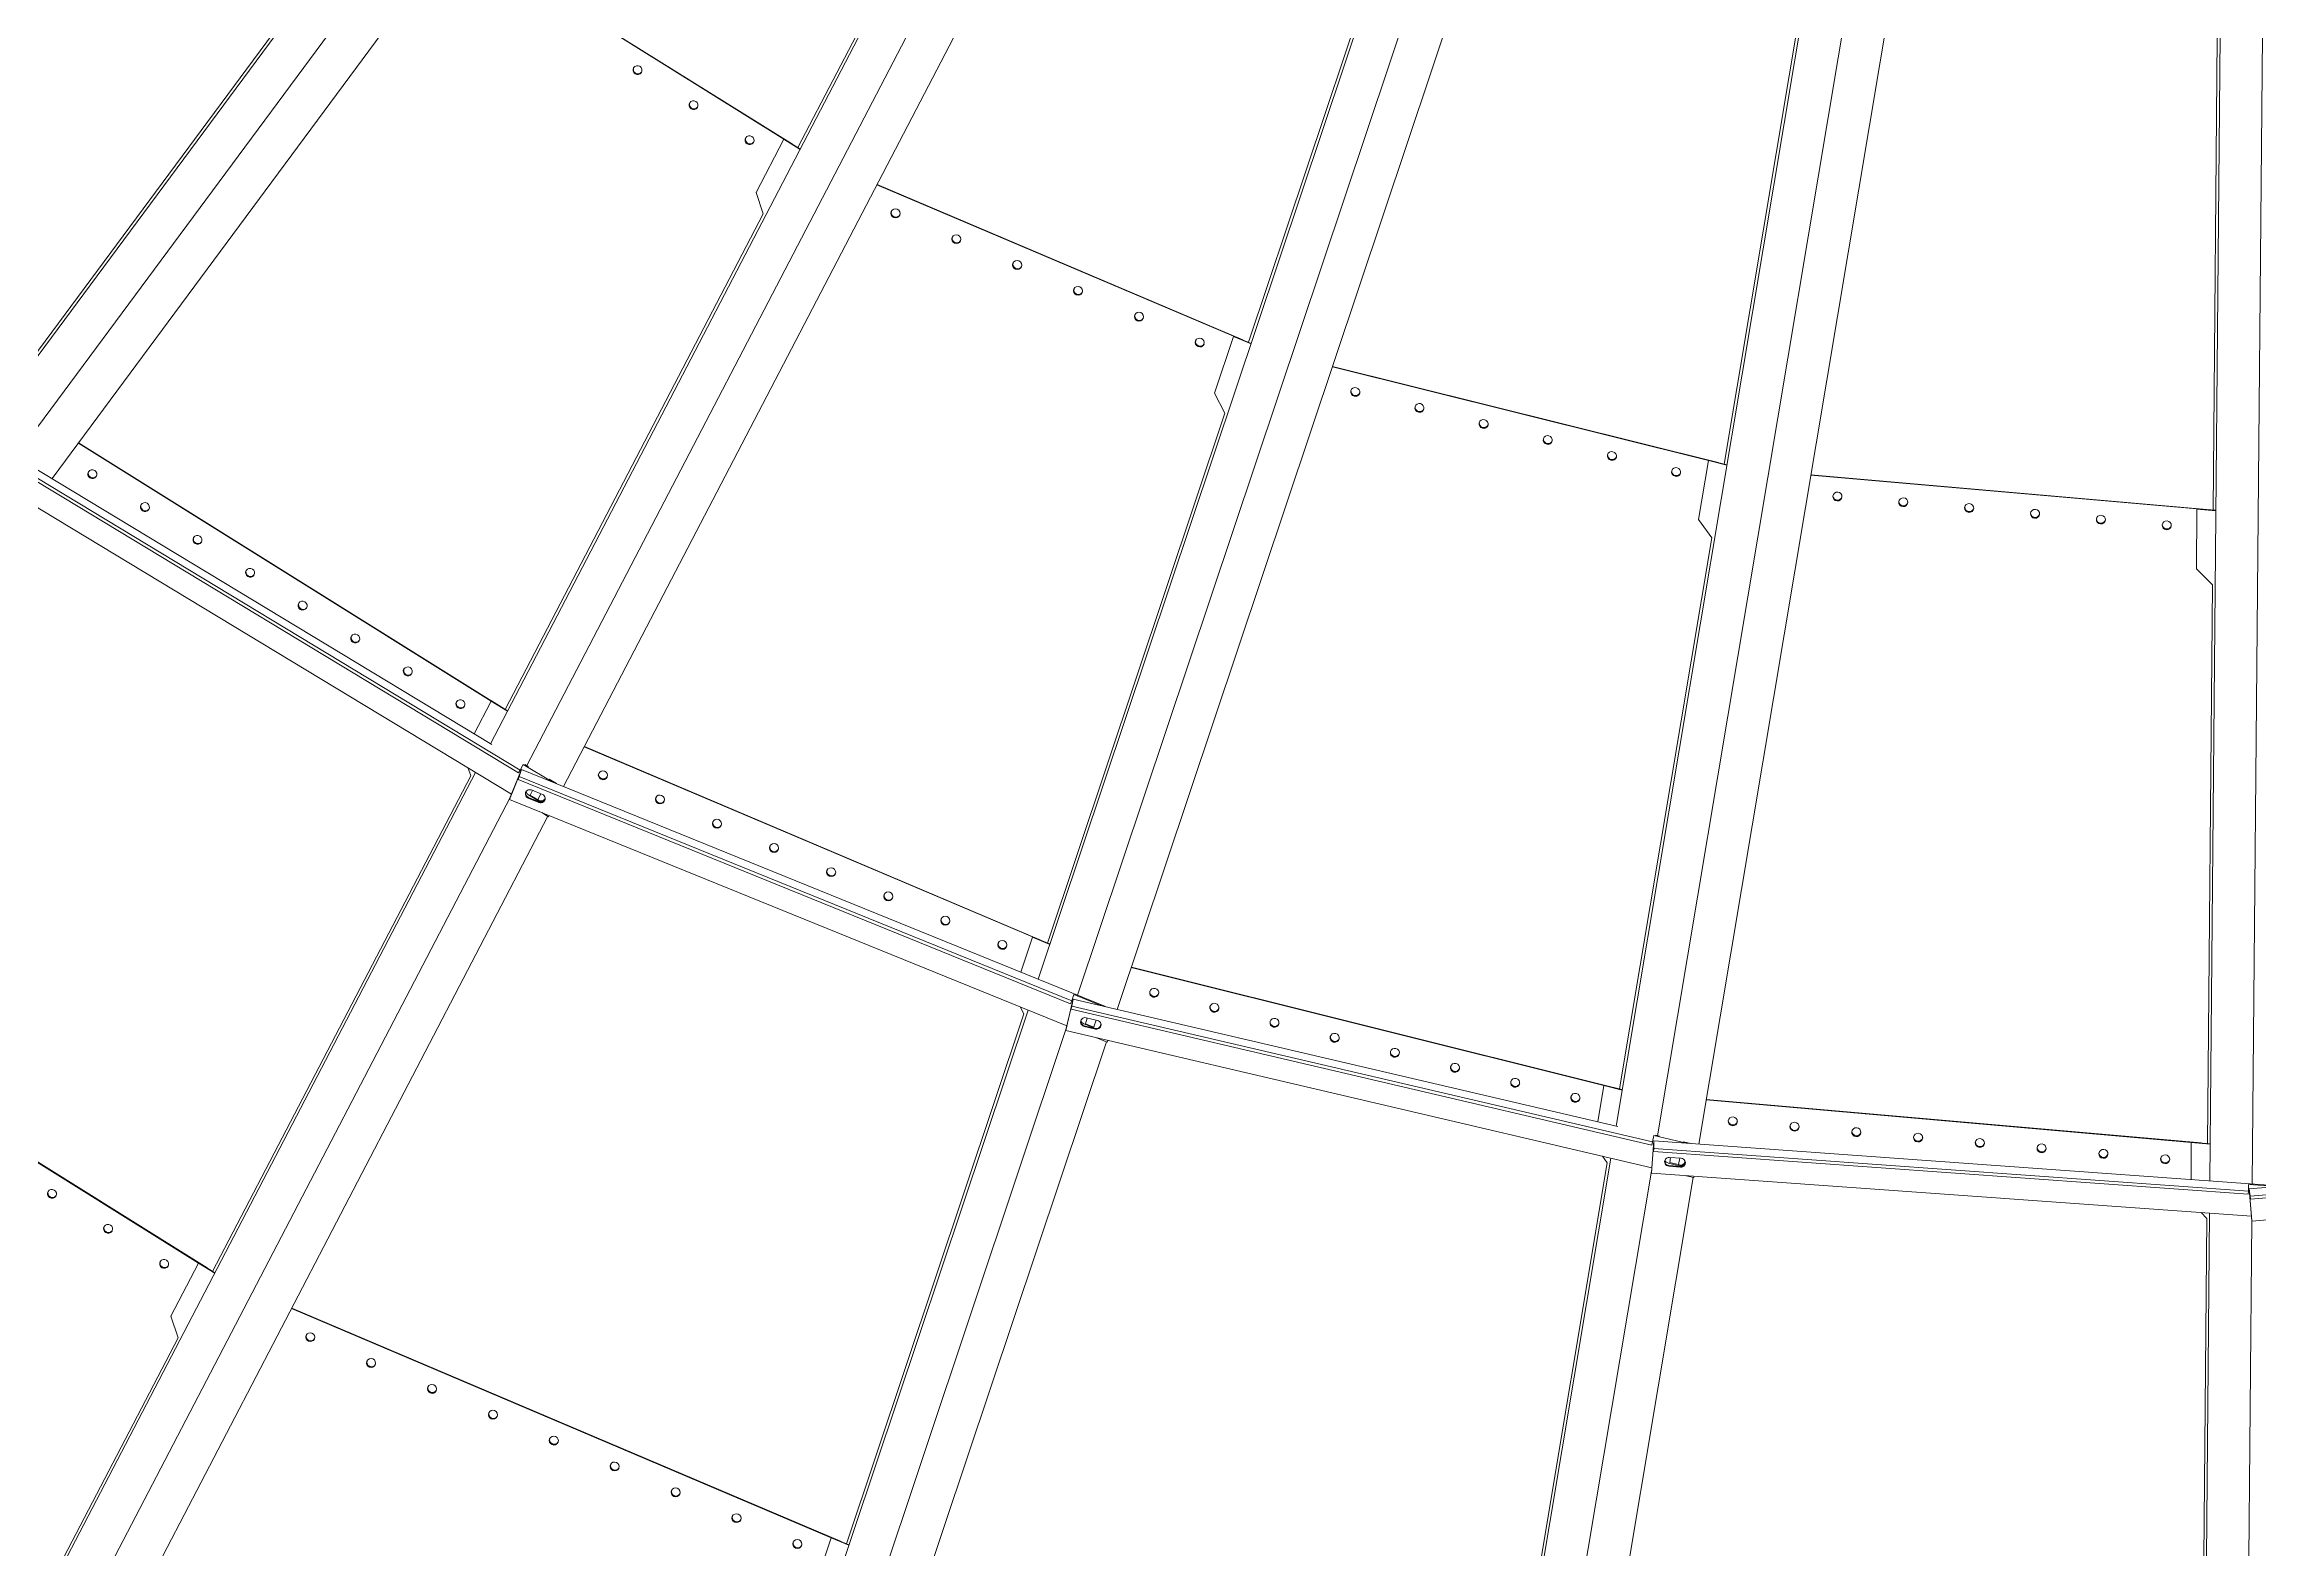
# Model space of a CAD drawing. Header units: millimetres. Extents: x -272986 to 200319, y -34579 to 49604.
# Drawn here: x 4388 to 7797, y 32032 to 34350 of the extents above; entities that cross this region are included whole.
import ezdxf

# ---------------------------------------------------------------- set-up
doc = ezdxf.new("R2010")
doc.units = ezdxf.units.MM
doc.linetypes.add('HIDDEN2', pattern=[4.7625, 3.175, -1.5875])
doc.layers.get('Defpoints').update_dxf_attribs({"color": 9})
for name, color, linetype in [('X 0001 M', 7, 'Continuous'), ('X 1001 M', 8, 'HIDDEN2'), ('X 3001 D', 5, 'Continuous')]:
    doc.layers.add(name, color=color, linetype=linetype)
doc.layers.add('X 5999 H', color=7, linetype='Continuous', true_color=0xffffff)
doc.styles.add('BIT STD. 2.5', font='isocpeur.ttf', dxfattribs={"height": 2.5})
doc.dimstyles.new('BIT STD. 2.5', dxfattribs={"dimtxt": 2.5, "dimasz": 2.5, "dimexe": 1, "dimexo": 0.75, "dimgap": 1, "dimtad": 1, "dimdec": 0, "dimdsep": 46, "dimtxsty": 'BIT STD. 2.5', "dimcen": 0, "dimadec": 0, "dimazin": 0, "dimtfac": 1, "dimtdec": 0, "dimtmove": 0, "dimatfit": 3, "dimfxl": 1, "dimtfill": 1, "dimlwd": -1, "dimlwe": -1, "dimarcsym": 0})

# ---------------------------------------------------------------- blocks, each defined once
blk = doc.blocks.new('A$C89218876')
at = {"layer": 'X 1001 M', "linetype": 'Continuous', "lineweight": 0}
for p, q in [((5856.2, -424.7), (5842.7, 493.2)), ((5847.6, 493.3), (5861, -424.6)), ((5894.9, -424.5), (5881.3, 501.7)), ((5832.4, 435.4), (5845, -425.2)), ((3660.5, -248.8), (5837.7, -420.2)), ((3660.5, -248.8), (5837.7, -420.2)), ((3644.3, -317.1), (4798.8, -408)), ((3644.9, -312.8), (5828.5, -484.6)), ((5844.3, -373.9), (5707.6, -1334.3)), ((4795, -432.7), (4799.5, -403.7)), ((4800.1, -403.7), (4795.6, -432.7)), ((5838.1, -425.7), (5844.4, -381.3)), ((4701.5, -1021.6), (4797.2, -417.5)), ((4795.3, -432.7), (4702, -1021.8)), ((4795.6, -432.7), (4795, -432.7)), ((4795.2, -432.7), (4795, -432.7)), ((4795.6, -432.7), (4887.4, -440)), ((4797.2, -417.5), (4797.4, -417.5)), ((4797.4, -417.5), (4797.2, -417.5)), ((4887.4, -440), (4887, -440)), ((4887.4, -440), (4913.6, -416.9)), ((4913.6, -416.9), (5771, -484.4)), ((5719.1, -1335.2), (5848.4, -426.5)), ((5853.2, -427.2), (5723.9, -1335.9)), ((5756.9, -1341.5), (5887.4, -424.6)), ((5838.1, -425.7), (5848.4, -426.5)), ((5845, -425.2), (5893.8, -424.5)), ((5845, -425.2), (5856.2, -424.7)), ((5848.4, -426.5), (5853.2, -427.2)), ((5894.9, -424.5), (5851, -425.1)), ((5851, -425.1), (5861, -424.6)), ((5861, -424.6), (5856.2, -424.7)), ((5893.3, -424.5), (7761.9, -571.6)), ((5893.3, -424.5), (7761.9, -571.6)), ((5893.8, -424.5), (5894.9, -424.5)), ((5649.7, -1249.3), (5769.4, -494.1)), ((5767.5, -509.2), (5650.3, -1249.4)), ((5767.2, -509.2), (5771.7, -480.2)), ((5767.8, -509.2), (5767.2, -509.2)), ((5767.4, -509.2), (5767.2, -509.2)), ((5772.2, -480.2), (5767.8, -509.2)), ((5767.8, -509.2), (5824.4, -513.6)), ((5769.4, -494.1), (5769.5, -494.1)), ((5769.5, -494.1), (5769.4, -494.1)), ((5876.4, -501.6), (5885.8, -493.4)), ((5878.3, -488.6), (7756.8, -636.4)), ((5885.8, -493.4), (6743.1, -560.8)), ((3588.4, -754.4), (5717.4, -1265.5)), ((3577.1, -818.5), (5700, -1328.2)), ((3577.1, -818.5), (5700, -1328.2)), ((3549.8, -883.3), (4675.9, -1153.6)), ((3551, -879.1), (5680.8, -1390.4)), ((4668.3, -1177.5), (4677.3, -1149.5)), ((4677.8, -1149.6), (4668.8, -1177.6)), ((4483.8, -1744.5), (4672.8, -1162.8)), ((4668.6, -1177.6), (4484.3, -1744.7)), ((4668.8, -1177.6), (4668.3, -1177.5)), ((4668.5, -1177.5), (4668.3, -1177.5)), ((4668.8, -1177.6), (4758.4, -1199.1)), ((4672.8, -1162.8), (4673, -1162.8)), ((4673, -1162.8), (4672.8, -1162.8)), ((4758.4, -1199.1), (4787.8, -1180.5)), ((4787.8, -1180.5), (5624.2, -1381.2)), ((4758.4, -1199.1), (4758, -1199)), ((5699.5, -1333.8), (5714.8, -1284.1)), ((5715.8, -1277.1), (5712, -1289.4)), ((5737.1, -1294.1), (5734.6, -1311.9)), ((5764.5, -1288.3), (5768.1, -1276.6)), ((5766.3, -1276), (5768.1, -1276.6)), ((5767.8, -1277.6), (7592.1, -1715.6)), ((3426.2, -1306.4), (5448.1, -2144)), ((5701, -1325), (5699.1, -1331.3)), ((5742.7, -1312.2), (5734.8, -1310.3)), ((5736.8, -1296.4), (5746.4, -1298.7)), ((5742.7, -1312.2), (5747.3, -1297.3)), ((5743.1, -1314.8), (5748.4, -1297.6)), ((5746.9, -1313.8), (5749.5, -1296)), ((5748.1, -1313.9), (5750.6, -1296.1)), ((5438.3, -2213.5), (5709.1, -1336.4)), ((5713.8, -1337.9), (5443, -2215)), ((5475.2, -2225.3), (5748.5, -1340.3)), ((5699.5, -1333.8), (5709.1, -1336.4)), ((5707.6, -1334.3), (5719.1, -1335.2)), ((5707.6, -1334.3), (5755.8, -1341.4)), ((5709.1, -1336.4), (5713.8, -1337.9)), ((5756.9, -1341.5), (5713.6, -1335.1)), ((5713.6, -1335.1), (5723.9, -1335.9)), ((5723.9, -1335.9), (5719.1, -1335.2)), ((5753.6, -1341), (7577, -1778.8)), ((5753.6, -1341), (7577, -1778.8)), ((5755.8, -1341.4), (5756.9, -1341.5)), ((3404.5, -1367.8), (5422.1, -2203.5)), ((3404.5, -1367.8), (5422.1, -2203.5)), ((5384.8, -2117.7), (5621, -1390.5)), ((5681.5, -1388.2), (5427.6, -2210.6)), ((5616.6, -1405.1), (5625.5, -1377.2)), ((5626.1, -1377.3), (5617.1, -1405.2)), ((5621, -1390.5), (5621.2, -1390.5)), ((5621.2, -1390.6), (5621, -1390.5)), ((3368, -1427.7), (4437.9, -1870.9)), ((3369.9, -1423.8), (5393.5, -2262)), ((5616.9, -1405.2), (5385.3, -2117.9)), ((5617.1, -1405.2), (5616.6, -1405.1)), ((5616.8, -1405.1), (5616.6, -1405.1)), ((5617.1, -1405.2), (5672.2, -1418.4)), ((5725.4, -1414.8), (5736.1, -1408)), ((5729.4, -1402.1), (7561.8, -1842)), ((5736.1, -1408), (6572.4, -1608.8)), ((3179.7, -1826.3), (5046.5, -2970.4)), ((4426.6, -1893.3), (4439.9, -1867)), ((4440.4, -1867.2), (4427.1, -1893.5)), ((3149.1, -1883.8), (5010.6, -3024.6)), ((3149.1, -1883.8), (5010.6, -3024.6)), ((4155.7, -2424.5), (4433.4, -1879.5)), ((4426.9, -1893.4), (4156.2, -2424.8)), ((4427.1, -1893.5), (4426.6, -1893.3)), ((4426.8, -1893.4), (4426.6, -1893.3)), ((4427.1, -1893.5), (4512.3, -1928.7)), ((4433.4, -1879.5), (4433.6, -1879.5)), ((4433.6, -1879.5), (4433.4, -1879.5)), ((3103.1, -1937), (4090.6, -2542.1)), ((3105.6, -1933.4), (4973.1, -3077.8)), ((4512.3, -1928.7), (4511.8, -1928.6)), ((4512.3, -1928.7), (4544.2, -1914.9)), ((4544.2, -1914.9), (5338.9, -2244)), ((5442.7, -2161.6), (5016, -3032.8)), ((5420.8, -2208.9), (5440.5, -2168.7)), ((5463, -2175.5), (5457.7, -2192.7)), ((5462.4, -2177.5), (5472.5, -2181.6)), ((5466.7, -2197), (5474.2, -2181.7)), ((5466.7, -2194.4), (5472.9, -2181.8)), ((5469.7, -2196.4), (5475, -2179.2)), ((5470.8, -2196.7), (5476.1, -2179.5)), ((5489.2, -2179.8), (5497.4, -2163.1)), ((5494.8, -2161.8), (5497.4, -2163.1)), ((5496.9, -2164.2), (7230.3, -2882.2)), ((5026.6, -3037.2), (5430.4, -2212.9)), ((5434.7, -2215), (5031, -3039.3)), ((5420.8, -2208.9), (5430.4, -2212.9)), ((5427.6, -2210.6), (5438.3, -2213.5)), ((5427.6, -2210.6), (5474.1, -2225)), ((5430.4, -2212.9), (5434.7, -2215)), ((5475.2, -2225.3), (5433.3, -2212.3)), ((5433.3, -2212.3), (5443, -2215)), ((5443, -2215), (5438.3, -2213.5)), ((5466.7, -2194.4), (5458.3, -2190.9)), ((5060.6, -3054.8), (5468, -2223.1)), ((5327.6, -2266.4), (5340.8, -2240.2)), ((5341.3, -2240.4), (5328.1, -2266.6)), ((5473.7, -2224.9), (7205.4, -2942.2)), ((5473.7, -2224.9), (7205.4, -2942.2)), ((5474.1, -2225), (5475.2, -2225.3)), ((4987.2, -2934), (5334.3, -2252.7)), ((5327.9, -2266.5), (4987.7, -2934.3)), ((5328.1, -2266.6), (5327.6, -2266.4)), ((5327.8, -2266.5), (5327.6, -2266.4)), ((5328.1, -2266.6), (5380.6, -2288.3)), ((5334.3, -2252.7), (5334.5, -2252.8)), ((5334.5, -2252.8), (5334.3, -2252.7)), ((5439.6, -2281.1), (7180.5, -3002.3)), ((2854.8, -2301.3), (4519, -3722.6)), ((5433.8, -2293), (5445.2, -2288)), ((5445.2, -2288), (6239.8, -2617.1)), ((2815.2, -2352.9), (4475.8, -3771.2)), ((2815.2, -2352.9), (4475.8, -3771.2)), ((2764.9, -2395.5), (4430.5, -3818)), ((3725.3, -3044.7), (4084.8, -2549.8)), ((4075.9, -2562.5), (4093.1, -2538.6)), ((4093.6, -2538.9), (4076.4, -2562.7)), ((4084.8, -2549.8), (4084.9, -2549.9)), ((4084.9, -2550), (4084.8, -2549.8)), ((4076.2, -2562.6), (3725.7, -3045.1)), ((4076.4, -2562.7), (4075.9, -2562.5)), ((4076.1, -2562.6), (4075.9, -2562.5)), ((4076.4, -2562.7), (4155, -2610.8)), ((4155, -2610.8), (4154.6, -2610.6)), ((4155, -2610.8), (4188.7, -2602.2)), ((4188.7, -2602.2), (4922.1, -3051.6)), ((6228.5, -2639.5), (6241.7, -2613.4)), ((6242.3, -2613.6), (6229.1, -2639.7)), ((5818.6, -3443.5), (6235.2, -2625.9)), ((6228.9, -2639.7), (5819.2, -3443.8)), ((6229.1, -2639.7), (6228.5, -2639.5)), ((6228.7, -2639.6), (6228.5, -2639.5)), ((6229.1, -2639.7), (6314.2, -2675)), ((6235.2, -2625.9), (6235.3, -2626)), ((6235.3, -2626), (6235.2, -2625.9)), ((5008.4, -3029.7), (5038.3, -2987.2)), ((5041.4, -2980.9), (5034, -2991.4)), ((5084.3, -3006.6), (5091.3, -2996.5)), ((5089.7, -2995.4), (5091.3, -2996.5)), ((5090.7, -2997.4), (6690.4, -3977.7)), ((5008.4, -3029.7), (5016.7, -3035.2)), ((5012.5, -3021.8), (5008.7, -3027.2)), ((5016, -3032.8), (5026.6, -3037.2)), ((5016, -3032.8), (5059.6, -3054.4)), ((5056.4, -3003.6), (5048.5, -3019.8)), ((5056.1, -3022.6), (5049.2, -3018.4)), ((5055.4, -3005.7), (5063.8, -3010.9)), ((5055.7, -3025.2), (5066, -3010.5)), ((5056.1, -3022.6), (5065.1, -3009.9)), ((5059.7, -3025.4), (5067.6, -3009.2)), ((5060.7, -3025.8), (5068.7, -3009.7)), ((4466.8, -3678), (4916.2, -3059.4)), ((4488.1, -3785.7), (5016.7, -3035.2)), ((5020.7, -3038), (4492.1, -3788.5)), ((4519.5, -3808.3), (5052.9, -3051.1)), ((4907.5, -3071.9), (4924.6, -3048.1)), ((4925.1, -3048.4), (4908, -3072.2)), ((4916.2, -3059.4), (4916.4, -3059.5)), ((4916.4, -3059.5), (4916.2, -3059.4)), ((5016.7, -3035.2), (5020.7, -3038)), ((5060.6, -3054.8), (5021.4, -3035.4)), ((5021.4, -3035.4), (5031, -3039.3)), ((5031, -3039.3), (5026.6, -3037.2)), ((5057.6, -3053.4), (6656.4, -4033.2)), ((5057.6, -3053.4), (6656.4, -4033.2)), ((5059.6, -3054.4), (5060.6, -3054.8)), ((4907.7, -3072.1), (4467.2, -3678.4)), ((4974.4, -3075.9), (4478.8, -3779.6)), ((4908, -3072.2), (4907.5, -3071.9)), ((4907.6, -3072), (4907.5, -3071.9)), ((4908, -3072.2), (4956.2, -3101.8)), ((5008, -3114.8), (5020.3, -3111.7)), ((5015.7, -3103.9), (6622.5, -4088.6)), ((5020.3, -3111.7), (5753.5, -3561)), ((3730.1, -3225.4), (4384.1, -3784)), ((5208.3, -4311.3), (5747.6, -3569)), ((5738.9, -3581.4), (5756, -3557.6)), ((5756.6, -3558), (5739.5, -3581.7)), ((5747.6, -3569), (5747.8, -3569.1)), ((5747.7, -3569.1), (5747.6, -3569)), ((5739.3, -3581.6), (5208.8, -4311.8)), ((5739.5, -3581.7), (5738.9, -3581.4)), ((5739.1, -3581.5), (5738.9, -3581.4)), ((5739.5, -3581.7), (5818, -3629.8)), ((5818, -3629.8), (5817.6, -3629.6)), ((5818, -3629.8), (5851.8, -3621.2)), ((5851.8, -3621.2), (6632.9, -4099.8))]:
    blk.add_line(p, q, dxfattribs=at)
at = {"layer": 'X 1001 M', "linetype": 'Continuous', "lineweight": 0, "extrusion": (0, 0, -1)}
for centre, major_axis, start_param, end_param in [((4817.3, -480.8), (-1.1, -6.91), -3.141592653589736, 3.14159265358985), ((4816.7, -480.7), (1.1, 6.91), 0.049492, 3.092101), ((5790.5, -551.1), (-1.1, -6.91), -3.141592653589736, 3.14159265358985), ((5789.8, -551), (1.1, 6.91), 0.049492, 3.092101), ((4801.4, -581.3), (-1.1, -6.91), -3.141592653589738, 3.141592653589849), ((4800.7, -581.2), (1.1, 6.91), 0.049492, 3.092101), ((5775.6, -645.3), (-1.1, -6.91), -3.141592653589736, 3.14159265358985), ((5774.9, -645.2), (1.1, 6.91), 0.049492, 3.092101), ((4785.5, -681.8), (-1.1, -6.91), -3.141592653589738, 3.141592653589849), ((4784.8, -681.7), (1.1, 6.91), 0.049492, 3.092101), ((5760.6, -739.6), (-1.1, -6.91), -3.141592653589736, 3.14159265358985), ((5760, -739.5), (1.1, 6.91), 0.049492, 3.092101), ((4769.6, -782.3), (-1.1, -6.91), -3.141592653589738, 3.141592653589849), ((4768.9, -782.2), (1.1, 6.91), 0.049492, 3.092101), ((5745.7, -833.9), (-1.1, -6.91), -3.141592653589736, 3.14159265358985), ((5745, -833.8), (1.1, 6.91), 0.049492, 3.092101), ((4753.6, -882.8), (-1.1, -6.91), -3.141592653589738, 3.141592653589849), ((4753, -882.7), (1.1, 6.91), 0.049492, 3.092101), ((5730.8, -928.1), (-1.1, -6.91), -3.141592653589736, 3.14159265358985), ((5730.1, -928), (1.1, 6.91), 0.049492, 3.092101), ((4737.7, -983.3), (-1.1, -6.91), -3.141592653589738, 3.141592653589849), ((4737.1, -983.2), (1.1, 6.91), 0.049492, 3.092101), ((5715.8, -1022.4), (-1.1, -6.91), -3.141592653589736, 3.14159265358985), ((5715.2, -1022.3), (1.1, 6.91), 0.049492, 3.092101), ((5700.9, -1116.7), (-1.1, -6.91), -3.141592653589736, 3.14159265358985), ((5700.3, -1116.6), (1.1, 6.91), 0.049492, 3.092101), ((4682.8, -1228.4), (-2.16, -6.66), -3.141592653589729, 3.141592653589857), ((4682.2, -1228.2), (2.16, 6.66), 0.049492, 3.092101), ((5686, -1210.9), (-1.1, -6.91), -3.141592653589736, 3.14159265358985), ((5685.3, -1210.8), (1.1, 6.91), 0.049492, 3.092101), ((4651.4, -1325.2), (-2.16, -6.66), -3.141592653589729, 3.141592653589857), ((4650.7, -1325), (2.16, 6.66), 0.049492, 3.092101), ((5744.7, -1305.5), (1.63, 6.81), 0, 0.068031), ((4619.9, -1422), (-2.16, -6.66), -3.141592653589729, 3.141592653589857), ((4619.3, -1421.8), (2.16, 6.66), 0.049492, 3.092101), ((5633, -1450.1), (-2.16, -6.66), -3.141592653589728, 3.141592653589858), ((5632.4, -1449.9), (2.16, 6.66), 0.049492, 3.092101), ((4588.5, -1518.8), (-2.16, -6.66), -3.141592653589729, 3.141592653589857), ((4587.8, -1518.6), (2.16, 6.66), 0.049492, 3.092101), ((5603.5, -1540.9), (-2.16, -6.66), -3.141592653589728, 3.141592653589858), ((5602.9, -1540.7), (2.16, 6.66), 0.049492, 3.092101), ((4557, -1615.6), (-2.16, -6.66), -3.141592653589729, 3.141592653589857), ((4556.4, -1615.4), (2.16, 6.66), 0.049492, 3.092101), ((5574, -1631.7), (-2.16, -6.66), -3.141592653589728, 3.141592653589858), ((5573.4, -1631.5), (2.16, 6.66), 0.049492, 3.092101), ((4525.6, -1712.4), (-2.16, -6.66), -3.141592653589729, 3.141592653589857), ((4524.9, -1712.2), (2.16, 6.66), 0.049492, 3.092101), ((5544.5, -1722.4), (-2.16, -6.66), -3.141592653589728, 3.141592653589858), ((5543.9, -1722.2), (2.16, 6.66), 0.049492, 3.092101), ((5515, -1813.2), (-2.16, -6.66), -3.141592653589728, 3.141592653589858), ((5514.4, -1813), (2.16, 6.66), 0.049492, 3.092101), ((5485.5, -1904), (-2.16, -6.66), -3.141592653589728, 3.141592653589858), ((5484.9, -1903.8), (2.16, 6.66), 0.049492, 3.092101), ((4433, -1945.9), (-3.18, -6.24), -3.14159265358983, 3.141592653589757), ((4432.4, -1945.6), (3.18, 6.24), 0.049492, 3.092101), ((5456, -1994.7), (-2.16, -6.66), -3.141592653589728, 3.141592653589858), ((5455.4, -1994.5), (2.16, 6.66), 0.049492, 3.092101), ((4386.8, -2036.5), (-3.18, -6.24), -3.14159265358983, 3.141592653589757), ((4386.2, -2036.2), (3.18, 6.24), 0.049492, 3.092101), ((5426.6, -2085.5), (-2.16, -6.66), -3.141592653589728, 3.141592653589858), ((5425.9, -2085.3), (2.16, 6.66), 0.049492, 3.092101), ((4340.6, -2127.2), (-3.18, -6.24), -3.141592653589814, 3.141592653589772), ((4340, -2126.9), (3.18, 6.24), 0.049492, 3.092101), ((5469.8, -2188.1), (2.68, 6.47), 0, 0.066689), ((4294.4, -2217.9), (-3.18, -6.24), -3.141592653589814, 3.141592653589772), ((4293.8, -2217.6), (3.18, 6.24), 0.049492, 3.092101), ((4248.2, -2308.6), (-3.18, -6.24), -3.141592653589814, 3.141592653589772), ((4247.6, -2308.3), (3.18, 6.24), 0.049492, 3.092101), ((5336.8, -2313.5), (-3.18, -6.24), -3.141592653589813, 3.141592653589773), ((5336.2, -2313.2), (3.18, 6.24), 0.049492, 3.092101), ((4202, -2399.2), (-3.18, -6.24), -3.141592653589814, 3.141592653589772), ((4201.4, -2398.9), (3.18, 6.24), 0.049492, 3.092101), ((5293.5, -2398.5), (-3.18, -6.24), -3.141592653589813, 3.141592653589773), ((5292.9, -2398.2), (3.18, 6.24), 0.049492, 3.092101), ((5250.1, -2483.5), (-3.18, -6.24), -3.141592653589813, 3.141592653589773), ((5249.5, -2483.2), (3.18, 6.24), 0.049492, 3.092101), ((5206.8, -2568.6), (-3.18, -6.24), -3.141592653589813, 3.141592653589773), ((5206.2, -2568.3), (3.18, 6.24), 0.049492, 3.092101), ((4074, -2615.4), (-4.11, -5.66), -3.141592653589768, 3.141592653589818), ((4073.5, -2615), (4.11, 5.66), 0.049492, 3.092101), ((5163.5, -2653.6), (-3.18, -6.24), -3.141592653589813, 3.141592653589773), ((5162.9, -2653.3), (3.18, 6.24), 0.049492, 3.092101), ((4014.2, -2697.7), (-4.11, -5.66), -3.141592653589768, 3.141592653589818), ((4013.6, -2697.3), (4.11, 5.66), 0.049492, 3.092101), ((6234.8, -2692.4), (-3.18, -6.24), -3.141592653589766, 3.141592653589821), ((6234.2, -2692.1), (3.18, 6.24), 0.049492, 3.092101), ((5120.2, -2738.7), (-3.18, -6.24), -3.141592653589813, 3.141592653589773), ((5119.6, -2738.3), (3.18, 6.24), 0.049492, 3.092101), ((3954.4, -2780), (-4.11, -5.66), -3.141592653589768, 3.141592653589818), ((3953.8, -2779.6), (4.11, 5.66), 0.049492, 3.092101), ((6188.6, -2783.1), (-3.18, -6.24), -3.141592653589766, 3.141592653589821), ((6188, -2782.8), (3.18, 6.24), 0.049492, 3.092101), ((5076.8, -2823.7), (-3.18, -6.24), -3.141592653589813, 3.141592653589773), ((5076.2, -2823.4), (3.18, 6.24), 0.049492, 3.092101), ((6142.4, -2873.9), (-3.18, -6.24), -3.141592653589766, 3.141592653589821), ((6141.8, -2873.6), (3.18, 6.24), 0.049492, 3.092101), ((5033.5, -2908.7), (-3.18, -6.24), -3.141592653589813, 3.141592653589773), ((5032.9, -2908.4), (3.18, 6.24), 0.049492, 3.092101), ((6096.2, -2964.6), (-3.18, -6.24), -3.141592653589766, 3.141592653589821), ((6095.6, -2964.3), (3.18, 6.24), 0.049492, 3.092101), ((5060.2, -3016.8), (3.66, 5.97), 0, 0.068031), ((6049.9, -3055.3), (-3.18, -6.24), -3.141592653589766, 3.141592653589821), ((6049.3, -3055), (3.18, 6.24), 0.049492, 3.092101), ((4909.2, -3119.8), (-4.11, -5.66), -3.141592653589766, 3.14159265358982), ((4908.6, -3119.5), (4.11, 5.66), 0.049492, 3.092101), ((6003.7, -3146), (-3.18, -6.24), -3.141592653589766, 3.141592653589821), ((6003.1, -3145.7), (3.18, 6.24), 0.049492, 3.092101), ((4853.1, -3197.1), (-4.11, -5.66), -3.141592653589766, 3.14159265358982), ((4852.5, -3196.7), (4.11, 5.66), 0.049492, 3.092101), ((5957.5, -3236.8), (-3.18, -6.24), -3.141592653589766, 3.141592653589821), ((5956.9, -3236.5), (3.18, 6.24), 0.049492, 3.092101), ((4797, -3274.3), (-4.11, -5.66), -3.141592653589766, 3.14159265358982), ((4796.4, -3273.9), (4.11, 5.66), 0.049492, 3.092101), ((5911.3, -3327.5), (-3.18, -6.24), -3.141592653589766, 3.141592653589821), ((5910.6, -3327.2), (3.18, 6.24), 0.049492, 3.092101), ((4740.9, -3351.5), (-4.11, -5.66), -3.141592653589766, 3.14159265358982), ((4740.3, -3351.1), (4.11, 5.66), 0.049492, 3.092101), ((4684.8, -3428.7), (-4.11, -5.66), -3.141592653589766, 3.14159265358982), ((4684.2, -3428.3), (4.11, 5.66), 0.049492, 3.092101), ((5865, -3418.2), (-3.18, -6.24), -3.141592653589766, 3.141592653589821), ((5864.4, -3417.9), (3.18, 6.24), 0.049492, 3.092101), ((4628.7, -3505.9), (-4.11, -5.66), -3.141592653589766, 3.14159265358982), ((4628.2, -3505.5), (4.11, 5.66), 0.049492, 3.092101), ((4572.6, -3583.1), (-4.11, -5.66), -3.141592653589766, 3.14159265358982), ((4572.1, -3582.7), (4.11, 5.66), 0.049492, 3.092101), ((5736.9, -3634.6), (-4.11, -5.66), -3.141592653589774, 3.141592653589813), ((5736.3, -3634.2), (4.11, 5.66), 0.049492, 3.092101), ((4516.5, -3660.3), (-4.11, -5.66), -3.141592653589766, 3.14159265358982), ((4516, -3659.9), (4.11, 5.66), 0.049492, 3.092101), ((5677, -3717), (-4.11, -5.66), -3.141592653589774, 3.141592653589813), ((5676.5, -3716.6), (4.11, 5.66), 0.049492, 3.092101), ((5617.2, -3799.4), (-4.11, -5.66), -3.141592653589774, 3.141592653589813), ((5616.6, -3799), (4.11, 5.66), 0.049492, 3.092101)]:
    blk.add_ellipse(centre, major_axis=major_axis, ratio=0.97437, start_param=start_param, end_param=end_param, dxfattribs=at)
at = {"layer": 'X 1001 M', "linetype": 'Continuous', "lineweight": 0}
for centre, major_axis, ratio, start_param, end_param in [((4816.1, -480.6), (-1.1, -6.91), 0.97437, 0.090823, 3.05077), ((4816.8, -480.7), (-1.1, -6.91), 0.97437, 0.041238, 3.100355), ((5789.3, -550.9), (-1.1, -6.91), 0.97437, 0.090823, 3.05077), ((5789.9, -551), (-1.1, -6.91), 0.97437, 0.041238, 3.100355), ((4800.2, -581.1), (-1.1, -6.91), 0.97437, 0.090823, 3.05077), ((4800.8, -581.2), (-1.1, -6.91), 0.97437, 0.041238, 3.100355), ((5774.3, -645.2), (-1.1, -6.91), 0.97437, 0.090823, 3.05077), ((5775, -645.3), (-1.1, -6.91), 0.97437, 0.041238, 3.100355), ((4784.3, -681.6), (-1.1, -6.91), 0.97437, 0.090823, 3.05077), ((4784.9, -681.7), (-1.1, -6.91), 0.97437, 0.041238, 3.100355), ((5759.4, -739.4), (-1.1, -6.91), 0.97437, 0.090823, 3.05077), ((5760.1, -739.5), (-1.1, -6.91), 0.97437, 0.041238, 3.100355), ((4768.3, -782.1), (-1.1, -6.91), 0.97437, 0.090823, 3.05077), ((4769, -782.2), (-1.1, -6.91), 0.97437, 0.041238, 3.100355), ((5744.5, -833.7), (-1.1, -6.91), 0.97437, 0.090823, 3.05077), ((5745.2, -833.8), (-1.1, -6.91), 0.97437, 0.041238, 3.100355), ((4752.4, -882.6), (-1.1, -6.91), 0.97437, 0.090823, 3.05077), ((4753.1, -882.7), (-1.1, -6.91), 0.97437, 0.041238, 3.100355), ((5729.6, -927.9), (-1.1, -6.91), 0.97437, 0.090823, 3.05077), ((5730.2, -928), (-1.1, -6.91), 0.97437, 0.041238, 3.100355), ((4736.5, -983.1), (-1.1, -6.91), 0.97437, 0.090823, 3.05077), ((4737.2, -983.2), (-1.1, -6.91), 0.97437, 0.041238, 3.100355), ((5714.6, -1022.2), (-1.1, -6.91), 0.97437, 0.090823, 3.05077), ((5715.3, -1022.3), (-1.1, -6.91), 0.97437, 0.041238, 3.100355), ((5699.7, -1116.5), (-1.1, -6.91), 0.97437, 0.090823, 3.05077), ((5700.4, -1116.6), (-1.1, -6.91), 0.97437, 0.041238, 3.100355), ((4681.6, -1228.1), (-2.16, -6.66), 0.97437, 0.090823, 3.05077), ((4682.3, -1228.3), (-2.16, -6.66), 0.97437, 0.041238, 3.100355), ((5684.8, -1210.7), (-1.1, -6.91), 0.97437, 0.090823, 3.05077), ((5685.4, -1210.8), (-1.1, -6.91), 0.97437, 0.041238, 3.100355), ((5743.9, -1295.1), (0.54, 6.98), 0.973184, -1.637029, 1.504564), ((5741.8, -1295.6), (1.86, 6.75), 0.974789, -1.60272, 0.366663), ((5740.8, -1295.3), (1.86, 6.75), 0.974789, -1.60272, -0.081842), ((5742.7, -1295), (0.54, 6.98), 0.973184, -1.637029, -0.084518), ((4650.2, -1324.8), (-2.16, -6.66), 0.97437, 0.090823, 3.05077), ((4650.8, -1325), (-2.16, -6.66), 0.97437, 0.041238, 3.100355), ((5741.3, -1312.9), (-0.54, -6.98), 0.973184, -1.637029, 1.504564), ((5736.5, -1312.8), (1.86, 6.75), 0.974789, -2.537947, -1.60272), ((5740.2, -1312.8), (-0.54, -6.98), 0.973184, 0.084518, 1.504564), ((5744.2, -1305.4), (-1.63, -6.81), 0.97437, 0, 0.019334), ((5744.2, -1305.4), (1.63, 6.81), 0.97437, -0.150408, 0), ((4618.7, -1421.6), (-2.16, -6.66), 0.97437, 0.090823, 3.05077), ((4619.4, -1421.8), (-2.16, -6.66), 0.97437, 0.041238, 3.100355), ((5631.8, -1449.7), (-2.16, -6.66), 0.97437, 0.090823, 3.05077), ((5632.5, -1450), (-2.16, -6.66), 0.97437, 0.041238, 3.100355), ((4587.3, -1518.4), (-2.16, -6.66), 0.97437, 0.090823, 3.05077), ((4587.9, -1518.6), (-2.16, -6.66), 0.97437, 0.041238, 3.100355), ((5602.3, -1540.5), (-2.16, -6.66), 0.97437, 0.090823, 3.05077), ((5603, -1540.7), (-2.16, -6.66), 0.97437, 0.041238, 3.100355), ((4555.8, -1615.2), (-2.16, -6.66), 0.97437, 0.090823, 3.05077), ((4556.5, -1615.4), (-2.16, -6.66), 0.97437, 0.041238, 3.100355), ((5572.8, -1631.3), (-2.16, -6.66), 0.97437, 0.090823, 3.05077), ((5573.5, -1631.5), (-2.16, -6.66), 0.97437, 0.041238, 3.100355), ((4524.4, -1712), (-2.16, -6.66), 0.97437, 0.090823, 3.05077), ((4525, -1712.2), (-2.16, -6.66), 0.97437, 0.041238, 3.100355), ((5543.3, -1722.1), (-2.16, -6.66), 0.97437, 0.090823, 3.05077), ((5544, -1722.3), (-2.16, -6.66), 0.97437, 0.041238, 3.100355), ((5513.9, -1812.8), (-2.16, -6.66), 0.97437, 0.090823, 3.05077), ((5514.5, -1813), (-2.16, -6.66), 0.97437, 0.041238, 3.100355), ((5484.4, -1903.6), (-2.16, -6.66), 0.97437, 0.090823, 3.05077), ((5485, -1903.8), (-2.16, -6.66), 0.97437, 0.041238, 3.100355), ((4431.9, -1945.3), (-3.18, -6.24), 0.97437, 0.090823, 3.05077), ((4432.5, -1945.6), (-3.18, -6.24), 0.97437, 0.041238, 3.100355), ((5454.9, -1994.4), (-2.16, -6.66), 0.97437, 0.090823, 3.05077), ((5455.5, -1994.6), (-2.16, -6.66), 0.97437, 0.041238, 3.100355), ((4385.7, -2036), (-3.18, -6.24), 0.97437, 0.090823, 3.05077), ((4386.3, -2036.3), (-3.18, -6.24), 0.97437, 0.041238, 3.100355), ((5425.4, -2085.1), (-2.16, -6.66), 0.97437, 0.090823, 3.05077), ((5426, -2085.3), (-2.16, -6.66), 0.97437, 0.041238, 3.100355), ((4339.5, -2126.7), (-3.18, -6.24), 0.97437, 0.090823, 3.05077), ((4340.1, -2127), (-3.18, -6.24), 0.97437, 0.041238, 3.100355), ((5469.5, -2177.5), (1.86, 6.75), 0.974789, -1.60272, 1.538873), ((5468.5, -2177.9), (2.67, 6.47), 0.973184, -1.044553, 0.652534), ((5468.5, -2177.2), (1.86, 6.75), 0.974789, -1.60272, -0.081842), ((5469.3, -2187.9), (2.68, 6.47), 0.97437, -0.147665, 0), ((4293.3, -2217.3), (-3.18, -6.24), 0.97437, 0.090823, 3.05077), ((4293.9, -2217.6), (-3.18, -6.24), 0.97437, 0.041238, 3.100355), ((5464.2, -2194.7), (-1.86, -6.75), 0.974789, -1.60272, 1.538873), ((5460.6, -2194), (2.67, 6.47), 0.973184, -2.665359, -1.637029), ((5463.2, -2194.4), (-1.86, -6.75), 0.974789, 0.081842, 1.538873), ((5469.3, -2187.9), (-2.68, -6.47), 0.97437, 0, 0.018826), ((4247.1, -2308), (-3.18, -6.24), 0.97437, 0.090823, 3.05077), ((4247.7, -2308.3), (-3.18, -6.24), 0.97437, 0.041238, 3.100355), ((5335.7, -2312.9), (-3.18, -6.24), 0.97437, 0.090823, 3.05077), ((5336.3, -2313.2), (-3.18, -6.24), 0.97437, 0.041238, 3.100355), ((4200.9, -2398.7), (-3.18, -6.24), 0.97437, 0.090823, 3.05077), ((4201.5, -2399), (-3.18, -6.24), 0.97437, 0.041238, 3.100355), ((5292.4, -2397.9), (-3.18, -6.24), 0.97437, 0.090823, 3.05077), ((5293, -2398.3), (-3.18, -6.24), 0.97437, 0.041238, 3.100355), ((5249, -2483), (-3.18, -6.24), 0.97437, 0.090823, 3.05077), ((5249.6, -2483.3), (-3.18, -6.24), 0.97437, 0.041238, 3.100355), ((5205.7, -2568), (-3.18, -6.24), 0.97437, 0.090823, 3.05077), ((5206.3, -2568.3), (-3.18, -6.24), 0.97437, 0.041238, 3.100355), ((4073, -2614.7), (-4.11, -5.66), 0.97437, 0.090823, 3.05077), ((4073.6, -2615), (-4.11, -5.66), 0.97437, 0.041238, 3.100355), ((5162.4, -2653.1), (-3.18, -6.24), 0.97437, 0.090823, 3.05077), ((5163, -2653.4), (-3.18, -6.24), 0.97437, 0.041238, 3.100355), ((4013.2, -2697), (-4.11, -5.66), 0.97437, 0.090823, 3.05077), ((4013.7, -2697.4), (-4.11, -5.66), 0.97437, 0.041238, 3.100355), ((6233.7, -2691.9), (-3.18, -6.24), 0.97437, 0.090823, 3.05077), ((6234.2, -2692.1), (-3.18, -6.24), 0.97437, 0.049492, 3.092101), ((5119.1, -2738.1), (-3.18, -6.24), 0.97437, 0.090823, 3.05077), ((5119.7, -2738.4), (-3.18, -6.24), 0.97437, 0.041238, 3.100355), ((3953.4, -2779.3), (-4.11, -5.66), 0.97437, 0.090823, 3.05077), ((3953.9, -2779.7), (-4.11, -5.66), 0.97437, 0.041238, 3.100355), ((6187.5, -2782.6), (-3.18, -6.24), 0.97437, 0.090823, 3.05077), ((6188, -2782.8), (-3.18, -6.24), 0.97437, 0.049492, 3.092101), ((5075.7, -2823.1), (-3.18, -6.24), 0.97437, 0.090823, 3.05077), ((5076.3, -2823.4), (-3.18, -6.24), 0.97437, 0.041238, 3.100355), ((6141.3, -2873.3), (-3.18, -6.24), 0.97437, 0.090823, 3.05077), ((6141.8, -2873.6), (-3.18, -6.24), 0.97437, 0.049492, 3.092101), ((5032.4, -2908.2), (-3.18, -6.24), 0.97437, 0.090823, 3.05077), ((5033, -2908.5), (-3.18, -6.24), 0.97437, 0.041238, 3.100355), ((6095.1, -2964), (-3.18, -6.24), 0.97437, 0.090823, 3.05077), ((6095.6, -2964.3), (-3.18, -6.24), 0.97437, 0.049492, 3.092101), ((5062.5, -3006.7), (2.67, 6.47), 0.973184, -1.637029, 1.504564), ((5060.5, -3006.5), (3.85, 5.85), 0.974789, -1.60272, 0.366663), ((5059.5, -3005.9), (3.85, 5.85), 0.974789, -1.60272, -0.081842), ((5061.5, -3006.2), (2.67, 6.47), 0.973184, -1.637029, -0.084518), ((5054.6, -3022.8), (-2.67, -6.47), 0.973184, -1.637029, 1.504564), ((5050.1, -3021.2), (3.85, 5.85), 0.974789, -2.537947, -1.60272), ((5053.6, -3022.4), (-2.67, -6.47), 0.973184, 0.084518, 1.504564), ((5059.7, -3016.5), (-3.66, -5.97), 0.97437, 0, 0.019334), ((5059.7, -3016.5), (3.66, 5.97), 0.97437, -0.150408, 0), ((6048.8, -3054.7), (-3.18, -6.24), 0.97437, 0.090823, 3.05077), ((6049.3, -3055), (-3.18, -6.24), 0.97437, 0.049492, 3.092101), ((4908.2, -3119.1), (-4.11, -5.66), 0.97437, 0.090823, 3.05077), ((4908.7, -3119.5), (-4.11, -5.66), 0.97437, 0.041238, 3.100355), ((6002.6, -3145.5), (-3.18, -6.24), 0.97437, 0.090823, 3.05077), ((6003.1, -3145.7), (-3.18, -6.24), 0.97437, 0.049492, 3.092101), ((4852.1, -3196.3), (-4.11, -5.66), 0.97437, 0.090823, 3.05077), ((4852.6, -3196.7), (-4.11, -5.66), 0.97437, 0.041238, 3.100355), ((5956.4, -3236.2), (-3.18, -6.24), 0.97437, 0.090823, 3.05077), ((5956.9, -3236.5), (-3.18, -6.24), 0.97437, 0.049492, 3.092101), ((4796, -3273.5), (-4.11, -5.66), 0.97437, 0.090823, 3.05077), ((4796.5, -3273.9), (-4.11, -5.66), 0.97437, 0.041238, 3.100355), ((5910.1, -3326.9), (-3.18, -6.24), 0.97437, 0.090823, 3.05077), ((5910.6, -3327.2), (-3.18, -6.24), 0.97437, 0.049492, 3.092101), ((4739.9, -3350.8), (-4.11, -5.66), 0.97437, 0.090823, 3.05077), ((4740.4, -3351.2), (-4.11, -5.66), 0.97437, 0.041238, 3.100355), ((4683.8, -3428), (-4.11, -5.66), 0.97437, 0.090823, 3.05077), ((4684.3, -3428.4), (-4.11, -5.66), 0.97437, 0.041238, 3.100355), ((5863.9, -3417.6), (-3.18, -6.24), 0.97437, 0.090823, 3.05077), ((5864.4, -3417.9), (-3.18, -6.24), 0.97437, 0.049492, 3.092101), ((4627.7, -3505.2), (-4.11, -5.66), 0.97437, 0.090823, 3.05077), ((4628.2, -3505.6), (-4.11, -5.66), 0.97437, 0.041238, 3.100355), ((4571.6, -3582.4), (-4.11, -5.66), 0.97437, 0.090823, 3.05077), ((4572.1, -3582.8), (-4.11, -5.66), 0.97437, 0.041238, 3.100355), ((5735.9, -3633.9), (-4.11, -5.66), 0.97437, 0.090823, 3.05077), ((5736.3, -3634.2), (-4.11, -5.66), 0.97437, 0.049492, 3.092101), ((4515.5, -3659.6), (-4.11, -5.66), 0.97437, 0.090823, 3.05077), ((4516, -3660), (-4.11, -5.66), 0.97437, 0.041238, 3.100355), ((5676, -3716.3), (-4.11, -5.66), 0.97437, 0.090823, 3.05077), ((5676.5, -3716.6), (-4.11, -5.66), 0.97437, 0.049492, 3.092101), ((5616.2, -3798.6), (-4.11, -5.66), 0.97437, 0.090823, 3.05077), ((5616.6, -3799), (-4.11, -5.66), 0.97437, 0.049492, 3.092101)]:
    blk.add_ellipse(centre, major_axis=major_axis, ratio=ratio, start_param=start_param, end_param=end_param, dxfattribs=at)
blk = doc.blocks.new('*D205')
at = {"layer": 'Defpoints', "color": 0, "transparency": 16777216}
for p in [(7798.5, 48049.6), (8611.6, 30712.3), (8631.5, 30522.3), (8100.3, 29805.8), (7798.5, 29039.7)]:
    blk.add_point(p, dxfattribs=at)
at = {"layer": 'X 3001 D', "color": 0, "transparency": 16777216}
blk.add_line((8636.2, 30477.5), (8708.7, 29788.3), dxfattribs=at)
for start, end in [(276.99386, 277.98772), (270, 276), (268.01228, 269.00614)]:
    blk.add_arc((7798.5, 38448.1), 8647.6, start, end, dxfattribs=at)
for points in [[(8854.3, 29840.1), (8848.6, 29889.8), (8702.4, 29847.9)], [(7648.7, 29826.9), (7648.3, 29776.9), (7798.5, 29800.6)]]:
    blk.add_solid(points, dxfattribs=at)
at = {"layer": 'X 3001 D', "color": 0, "transparency": 16777216, "insert": (8244, 29947.2), "char_height": 150, "attachment_point": 5, "rotation": 3, "style": 'BIT STD. 2.5', "bg_fill": 3, "box_fill_scale": 1.1, "bg_fill_color": 256, "bg_fill_true_color": 13158600, "bg_fill_transparency": 0}
blk.add_mtext('6° {\\C7;M02}', dxfattribs=at)
blk = doc.blocks.new('*D206')
at = {"layer": 'Defpoints', "color": 0, "transparency": 16777216}
for p in [(7798.5, 48049.6), (5189.7, 31280.6), (5072.8, 30959.3), (6722, 29238.1), (7798.5, 29039.7)]:
    blk.add_point(p, dxfattribs=at)
at = {"layer": 'X 3001 D', "color": 0, "transparency": 16777216}
blk.add_line((5057.4, 30917), (4606.5, 29678.2), dxfattribs=at)
blk.add_arc((7798.5, 38448.1), 9272.8, 250.92685, 269.07315, dxfattribs=at)
for points in [[(4760, 29660.8), (4776.7, 29708), (4627, 29734.6)], [(7648.7, 29201.6), (7648.3, 29151.6), (7798.5, 29175.4)]]:
    blk.add_solid(points, dxfattribs=at)
at = {"layer": 'X 3001 D', "color": 0, "transparency": 16777216, "insert": (5284.7, 29663), "char_height": 150, "attachment_point": 5, "rotation": 344.0321, "style": 'BIT STD. 2.5', "bg_fill": 3, "box_fill_scale": 1.1, "bg_fill_color": 256, "bg_fill_true_color": 13158600, "bg_fill_transparency": 0}
blk.add_mtext('20° - {\\C7;N05}', dxfattribs=at)
blk = doc.blocks.new('*D210')
at = {"layer": 'Defpoints', "color": 0, "transparency": 16777216}
for p in [(7798.5, 48049.6), (6198.7, 47520.9), (3813.7, 45349.9), (3909.2, 45184.5), (7798.5, 29039.7)]:
    blk.add_point(p, dxfattribs=at)
at = {"layer": 'X 3001 D', "color": 0, "transparency": 16777216}
blk.add_line((3791.2, 45388.9), (3162.1, 46478.6), dxfattribs=at)
blk.add_arc((7798.5, 38448.1), 9212.7, 90.93289, 119.06711, dxfattribs=at)
for points in [[(7648.3, 47684.7), (7648.7, 47634.7), (7798.5, 47660.9)], [(3335, 46478.8), (3310.3, 46522.3), (3192.1, 46426.6)]]:
    blk.add_solid(points, dxfattribs=at)
at = {"layer": 'X 3001 D', "color": 0, "transparency": 16777216, "insert": (3709.3, 46854.1), "char_height": 150, "attachment_point": 5, "rotation": 25.9416, "style": 'BIT STD. 2.5', "bg_fill": 3, "box_fill_scale": 1.1, "bg_fill_color": 256, "bg_fill_true_color": 13158600, "bg_fill_transparency": 0}
blk.add_mtext('{\\C7;N06} - 30°', dxfattribs=at)
blk = doc.blocks.new('*D437')
at = {"layer": 'Defpoints', "color": 0, "transparency": 16777216}
for p in [(-1697.7, 38448.1), (18712.7, 38448.1), (14088.5, 34043.9, 0), (18614.9, 33782.4), (15367.4, 33148.4, 0)]:
    blk.add_point(p, dxfattribs=at)
at = {"layer": 'X 3001 D', "color": 0, "transparency": 16777216}
for p, q in [((18757.7, 38448.1), (19638.3, 38448.1)), ((15404.2, 33122.6), (17497.1, 31657.1))]:
    blk.add_line(p, q, dxfattribs=at)
blk.add_arc((7798.5, 38448.1), 11779.8, 325.72959, 359.27041, dxfattribs=at)
for points in [[(19552.3, 38298.3), (19602.3, 38298), (19578.3, 38448.1)], [(17553.8, 31800.7), (17512.6, 31829.2), (17447.9, 31691.5)]]:
    blk.add_solid(points, dxfattribs=at)
at = {"layer": 'X 3001 D', "color": 0, "transparency": 16777216, "insert": (18904.3, 34946.5), "char_height": 150, "attachment_point": 5, "rotation": 72.5, "style": 'BIT STD. 2.5', "bg_fill": 3, "box_fill_scale": 1.1, "bg_fill_color": 256, "bg_fill_true_color": 13158600, "bg_fill_transparency": 0}
blk.add_mtext('35°', dxfattribs=at)
blk = doc.blocks.new('*D469')
at = {"layer": 'Defpoints', "color": 0, "transparency": 16777216}
for p in [(7798.5, 48049.6), (7598.5, 47039.9), (7237.1, 46477), (7271.9, 45978.3), (7798.5, 29039.7)]:
    blk.add_point(p, dxfattribs=at)
at = {"layer": 'X 3001 D', "color": 0, "transparency": 16777216}
blk.add_line((7233.9, 46521.9), (7194.8, 47081.1), dxfattribs=at)
for start, end in [(90, 94), (87.99991, 88.99995), (95.00005, 96.00009)]:
    blk.add_arc((7798.5, 38448.1), 8594.1, start, end, dxfattribs=at)
for points in [[(7948.3, 47015.9), (7948.7, 47065.9), (7798.5, 47042.2)], [(7047.5, 47034.4), (7051.4, 46984.6), (7199, 47021.3)]]:
    blk.add_solid(points, dxfattribs=at)
at = {"layer": 'X 3001 D', "color": 0, "transparency": 16777216, "insert": (7493.9, 47171.9), "char_height": 150, "attachment_point": 5, "rotation": 2, "style": 'BIT STD. 2.5', "bg_fill": 3, "box_fill_scale": 1.1, "bg_fill_color": 256, "bg_fill_true_color": 13158600, "bg_fill_transparency": 0}
blk.add_mtext('4.00°', dxfattribs=at)

msp = doc.modelspace()

# ---------------------------------------------------------------- hatches: boundary and pattern name
at = {"layer": 'X 5999 H'}
h = msp.add_hatch(dxfattribs=at)
h.set_pattern_fill('ANSI31', color=9)
h.set_pattern_definition([(45, (25000, 0), (-2.24506403, 2.24506403), [])])
edge = h.paths.add_edge_path()
edge.add_arc((7798.4957, 38448.1402), 7825.6047, 2.59310195, 94.99996544, ccw=False)
edge.add_line((15616.0872, 38802.1919), (15658.4432, 38804.11))
edge.add_arc((7798.4957, 38448.1402), 7825.6047, 274.95448705, 357.39914168)
edge.add_line((15616.0392, 38093.0303), (15658.3937, 38091.1063))
edge.add_arc((7798.4974, 38448.1368), 7868.0011, 274.95447724, 357.39916567, ccw=False)
edge.add_arc((7798.4953, 38448.14), 7868.0046, 2.59310269, 274.95162181)
edge.add_arc((7798.4957, 38448.1402), 7825.6047, 2.59952649, 274.95161898)

# ---------------------------------------------------------------- linework, layer by layer
msp.add_circle((7798.5, 38448.1453), 7798.5)
at = {"layer": 'X 0001 M', "linetype": 'Continuous'}
for centre, radius, start, end in [((7798.4953, 38448.14), 7868.0046, 2.59310269, 274.95162181), ((7798.4957, 38448.1402), 7825.6047, 2.59952649, 274.95161898)]:
    msp.add_arc(centre, radius, start, end, dxfattribs=at)

# ---------------------------------------------------------------- block references
at = {"layer": 'X 1001 M', "rotation": 273.9910714243701}
msp.add_blockref('A$C89218876', (7798.5, 38448.1453), dxfattribs=at)

# ---------------------------------------------------------------- next in the draw order: dimensions: what is measured, and where the dimension line sits
at = {"layer": 'X 3001 D'}
dim = msp.add_angular_dim_2l(base=(8100.2958, 29805.845), line1=((8611.5747, 30712.2568), (8631.5396, 30522.3031)), line2=((7798.5, 48049.6266), (7798.5, 29039.7)), text='<> {\\C7;M02}', dimstyle='BIT STD. 2.5', override={"dimscale": 0}, dxfattribs=at)
dim.commit()
dim.dimension.update_dxf_attribs({"geometry": '*D205', "text_midpoint": (8244.0134, 29947.2434)})

# ---------------------------------------------------------------- next in the draw order: dimensions: what is measured, and where the dimension line sits
dim = msp.add_angular_dim_2l(base=(6721.9943, 29238.0508), line1=((5189.7414, 31280.6399), (5072.7705, 30959.265)), line2=((7798.5, 48049.6266), (7798.5, 29039.7)), text='<> - {\\C7;N05}', dimstyle='BIT STD. 2.5', override={"dimscale": 0, "dimjust": 2}, dxfattribs=at)
dim.commit()
dim.dimension.update_dxf_attribs({"geometry": '*D206', "text_midpoint": (5284.7245, 29662.9777)})

# ---------------------------------------------------------------- next in the draw order: dimensions: what is measured, and where the dimension line sits
dim = msp.add_angular_dim_2l(base=(6198.7229, 47520.9319), line1=((3909.25, 45184.5239), (3813.75, 45349.9348)), line2=((7798.5, 48049.6266), (7798.5, 29039.7)), text='{\\C7;N06} - <>', dimstyle='BIT STD. 2.5', override={"dimscale": 0, "dimjust": 1}, dxfattribs=at)
dim.commit()
dim.dimension.update_dxf_attribs({"geometry": '*D210', "text_midpoint": (3709.2597, 46854.071)})

# ---------------------------------------------------------------- next in the draw order: dimensions: what is measured, and where the dimension line sits
dim = msp.add_angular_dim_2l(base=(18614.8981, 33782.4066), line1=((14088.4715, 34043.8599, 0), (15367.3765, 33148.3609, 0)), line2=((18712.7368, 38448.1453), (-1697.6528, 38448.1453)), dimstyle='BIT STD. 2.5', dxfattribs=at)
dim.commit()
dim.dimension.update_dxf_attribs({"geometry": '*D437', "text_midpoint": (18904.339, 34946.4877)})

# ---------------------------------------------------------------- next in the draw order: dimensions: what is measured, and where the dimension line sits
at = {"layer": 'X 3001 D', "color": 150}
dim = msp.add_angular_dim_2l(base=(7598.5249, 47039.8891), line1=((7271.9433, 45978.2576), (7237.065, 46477.0396)), line2=((7798.5, 48049.6266), (7798.5, 29039.7)), dimstyle='BIT STD. 2.5', override={"dimadec": 2}, dxfattribs=at)
dim.commit()
dim.dimension.update_dxf_attribs({"geometry": '*D469', "text_midpoint": (7493.8598, 47171.8985)})

doc.saveas('drawing.dxf')
